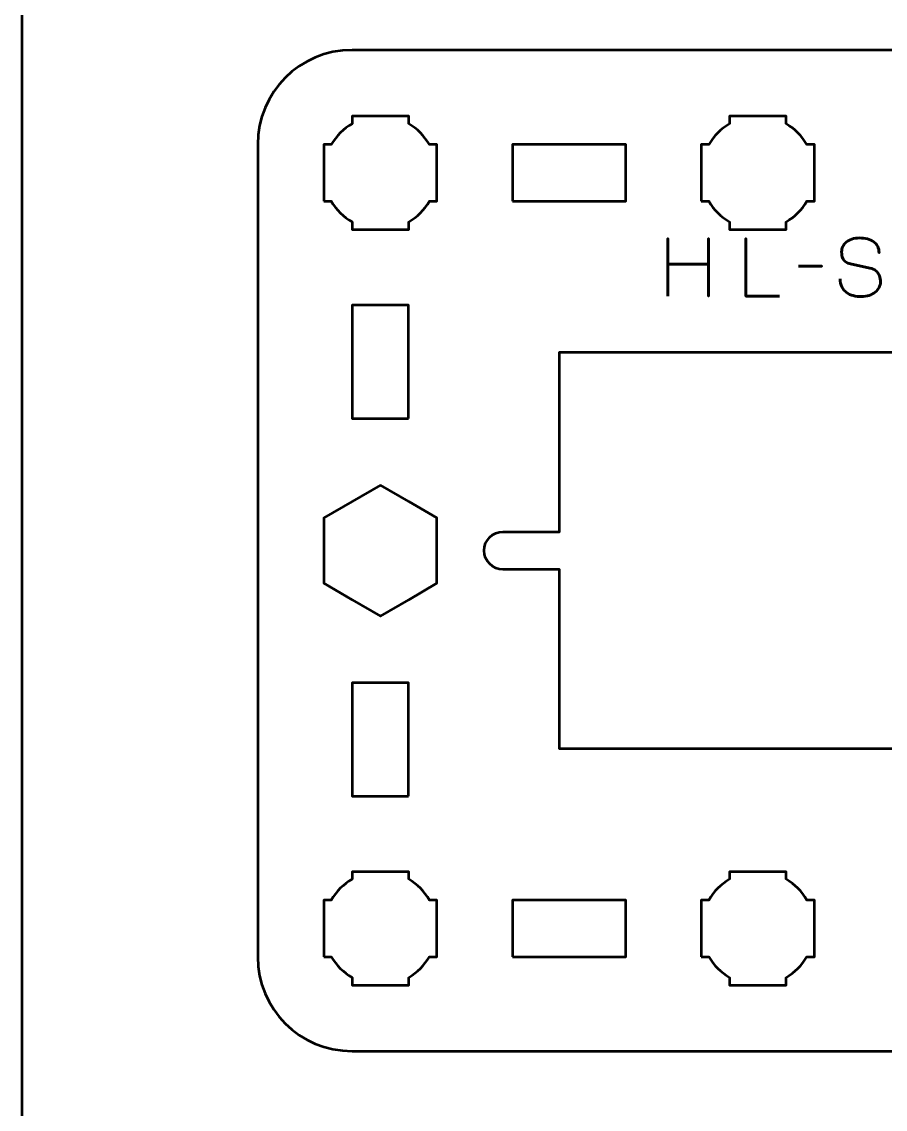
# Model space of a CAD drawing. Header units: centimetres. Extents: x -21 to 0, y -29.7 to 0.
# Drawn here: x -21 to -16.42, y -21.22 to -15.46 of the extents above; entities that cross this region are included whole.
import ezdxf

# ---------------------------------------------------------------- set-up
doc = ezdxf.new("R2010")
doc.units = ezdxf.units.CM
doc.header["$MEASUREMENT"] = 0
doc.layers.add('Layer 1', color=7, linetype='Continuous')

msp = doc.modelspace()

# ---------------------------------------------------------------- linework, layer by layer
at = {"layer": 'Layer 1', "color": 1, "lineweight": 53}
msp.add_open_spline([(-21.00003, -29.19995), (-21.00003, -29.19995), (-21.00003, -2.89992), (-21.00003, -2.89992), (-21.00003, -2.89992), (-21.00003, -2.81709), (-20.93286, -2.74992), (-20.85003, -2.74992), (-20.85003, -2.74992), (-20.7672, -2.74992), (-20.70003, -2.68275), (-20.70003, -2.59992), (-20.70003, -2.59992), (-20.70003, -2.51709), (-20.7672, -2.44992), (-20.85003, -2.44992), (-20.85003, -2.44992), (-20.93286, -2.44992), (-21.00003, -2.38275), (-21.00003, -2.29992), (-21.00003, -2.29992), (-21.00003, -2.21709), (-20.93286, -2.14992), (-20.85003, -2.14992), (-20.85003, -2.14992), (-20.7672, -2.14992), (-20.70003, -2.08275), (-20.70003, -1.99992), (-20.70003, -1.99992), (-20.70003, -1.91709), (-20.7672, -1.84992), (-20.85003, -1.84992), (-20.85003, -1.84992), (-20.93286, -1.84992), (-21.00003, -1.78275), (-21.00003, -1.69992), (-21.00003, -1.69992), (-21.00003, -1.61709), (-20.93286, -1.54992), (-20.85003, -1.54992), (-20.85003, -1.54992), (-20.7672, -1.54992), (-20.70003, -1.48275), (-20.70003, -1.39992), (-20.70003, -1.39992), (-20.70003, -1.31709), (-20.7672, -1.24992), (-20.85003, -1.24992), (-20.85003, -1.24992), (-20.93286, -1.24992), (-21.00003, -1.18275), (-21.00003, -1.09992), (-21.00003, -1.09992), (-21.00003, -1.09992), (-21.00003, -0.49992), (-21.00003, -0.49992), (-21.00003, -0.49992), (-21.00003, -0.22295), (-20.77694, 0.00004), (-20.49994, 0.00004), (-20.49994, 0.00004), (-20.49994, 0.00004), (-0.50008, 0.00004), (-0.50008, 0.00004), (-0.50008, 0.00004), (-0.22294, 0.00004), (0.00002, -0.22295), (0.00002, -0.49992), (0.00002, -0.49992), (0.00002, -0.49992), (0.00002, -29.19995), (0.00002, -29.19995), (0.00002, -29.19995), (0.00002, -29.47695), (-0.22294, -29.70004), (-0.50008, -29.70004), (-0.50008, -29.70004), (-0.50008, -29.70004), (-20.49994, -29.70004), (-20.49994, -29.70004), (-20.49994, -29.70004), (-20.77694, -29.70004), (-21.00003, -29.47695), (-21.00003, -29.19995)], degree=3, knots=[0, 0, 0, 0, 0.047619, 0.047619, 0.047619, 0.047619, 0.0952381, 0.0952381, 0.0952381, 0.0952381, 0.1428571, 0.1428571, 0.1428571, 0.1428571, 0.1904762, 0.1904762, 0.1904762, 0.1904762, 0.2380952, 0.2380952, 0.2380952, 0.2380952, 0.2857143, 0.2857143, 0.2857143, 0.2857143, 0.3333333, 0.3333333, 0.3333333, 0.3333333, 0.3809524, 0.3809524, 0.3809524, 0.3809524, 0.4285714, 0.4285714, 0.4285714, 0.4285714, 0.4761905, 0.4761905, 0.4761905, 0.4761905, 0.5238095, 0.5238095, 0.5238095, 0.5238095, 0.5714286, 0.5714286, 0.5714286, 0.5714286, 0.6190476, 0.6190476, 0.6190476, 0.6190476, 0.6666667, 0.6666667, 0.6666667, 0.6666667, 0.7142857, 0.7142857, 0.7142857, 0.7142857, 0.7619048, 0.7619048, 0.7619048, 0.7619048, 0.8095238, 0.8095238, 0.8095238, 0.8095238, 0.8571429, 0.8571429, 0.8571429, 0.8571429, 0.9047619, 0.9047619, 0.9047619, 0.9047619, 0.952381, 0.952381, 0.952381, 0.952381, 1, 1, 1, 1], dxfattribs=at)
at = {"layer": 'Layer 1', "color": 3, "lineweight": 53}
msp.add_open_spline([(-10.45004, -20.41233), (-10.45012, -20.68939), (-10.67319, -20.91227), (-10.95014, -20.91227), (-10.95014, -20.91227), (-13.71673, -20.91227), (-16.48335, -20.91227), (-19.24994, -20.91227), (-19.24994, -20.91227), (-19.52694, -20.91227), (-19.75004, -20.68918), (-19.75004, -20.41218), (-19.75004, -20.41218), (-19.75004, -20.41218), (-19.75004, -16.11232), (-19.75004, -16.11232), (-19.75004, -16.11232), (-19.75004, -15.83519), (-19.52694, -15.61223), (-19.24994, -15.61223), (-19.24994, -15.61223), (-16.48335, -15.61223), (-13.71673, -15.61223), (-10.95014, -15.61223), (-10.95014, -15.61223), (-10.67314, -15.61223), (-10.45004, -15.83532), (-10.45004, -16.11232), (-10.45004, -16.11232), (-10.45004, -16.11232), (-10.45004, -20.41233), (-10.45004, -20.41233)], degree=3, knots=[0, 0, 0, 0, 0.125, 0.125, 0.125, 0.125, 0.25, 0.25, 0.25, 0.25, 0.375, 0.375, 0.375, 0.375, 0.5, 0.5, 0.5, 0.5, 0.625, 0.625, 0.625, 0.625, 0.75, 0.75, 0.75, 0.75, 0.875, 0.875, 0.875, 0.875, 1, 1, 1, 1], dxfattribs=at)
at = {"layer": 'Layer 1', "lineweight": 53}
for points, knots in [([(-19.39999, -16.41232), (-19.39999, -16.41232), (-19.39999, -16.2638), (-19.39999, -16.2638), (-19.39999, -16.2638), (-19.39999, -16.2638), (-19.40001, -16.26225), (-19.40001, -16.26225), (-19.40001, -16.26225), (-19.40001, -16.26225), (-19.39999, -16.2607), (-19.39999, -16.2607), (-19.39999, -16.2607), (-19.39999, -16.2607), (-19.39999, -16.11232), (-19.39999, -16.11232), (-19.39999, -16.11232), (-19.39999, -16.11232), (-19.3599, -16.11232), (-19.3599, -16.11232), (-19.3599, -16.11232), (-19.33355, -16.06675), (-19.29555, -16.02877), (-19.25, -16.00241), (-19.25, -16.00241), (-19.25, -16.00241), (-19.25, -15.96232), (-19.25, -15.96232), (-19.25, -15.96232), (-19.25, -15.96232), (-19.10595, -15.96232), (-19.10595, -15.96232), (-19.10595, -15.96232), (-19.10595, -15.96232), (-19.10001, -15.96226), (-19.10001, -15.96226), (-19.10001, -15.96226), (-19.10001, -15.96226), (-19.09407, -15.96232), (-19.09407, -15.96232), (-19.09407, -15.96232), (-19.09407, -15.96232), (-18.95, -15.96232), (-18.95, -15.96232), (-18.95, -15.96232), (-18.95, -15.96232), (-18.95, -16.00239), (-18.95, -16.00239), (-18.95, -16.00239), (-18.90443, -16.02875), (-18.86644, -16.06674), (-18.8401, -16.11232), (-18.8401, -16.11232), (-18.8401, -16.11232), (-18.8, -16.11232), (-18.8, -16.11232), (-18.8, -16.11232), (-18.8, -16.11232), (-18.8, -16.41232), (-18.8, -16.41232), (-18.8, -16.41232), (-18.8, -16.41232), (-18.84019, -16.41232), (-18.84019, -16.41232), (-18.84019, -16.41232), (-18.86653, -16.45782), (-18.90449, -16.49576), (-18.95, -16.5221), (-18.95, -16.5221), (-18.95, -16.5221), (-18.95, -16.56231), (-18.95, -16.56231), (-18.95, -16.56231), (-18.95, -16.56231), (-19.25, -16.56231), (-19.25, -16.56231), (-19.25, -16.56231), (-19.25, -16.56231), (-19.25, -16.52208), (-19.25, -16.52208), (-19.25, -16.52208), (-19.2955, -16.49574), (-19.33346, -16.45781), (-19.3598, -16.41232), (-19.3598, -16.41232), (-19.3598, -16.41232), (-19.39999, -16.41232), (-19.39999, -16.41232)], [0, 0, 0, 0, 0.0454545, 0.0454545, 0.0454545, 0.0454545, 0.0909091, 0.0909091, 0.0909091, 0.0909091, 0.1363636, 0.1363636, 0.1363636, 0.1363636, 0.1818182, 0.1818182, 0.1818182, 0.1818182, 0.2272727, 0.2272727, 0.2272727, 0.2272727, 0.2727273, 0.2727273, 0.2727273, 0.2727273, 0.3181818, 0.3181818, 0.3181818, 0.3181818, 0.3636364, 0.3636364, 0.3636364, 0.3636364, 0.4090909, 0.4090909, 0.4090909, 0.4090909, 0.4545455, 0.4545455, 0.4545455, 0.4545455, 0.5, 0.5, 0.5, 0.5, 0.5454545, 0.5454545, 0.5454545, 0.5454545, 0.5909091, 0.5909091, 0.5909091, 0.5909091, 0.6363636, 0.6363636, 0.6363636, 0.6363636, 0.6818182, 0.6818182, 0.6818182, 0.6818182, 0.7272727, 0.7272727, 0.7272727, 0.7272727, 0.7727273, 0.7727273, 0.7727273, 0.7727273, 0.8181818, 0.8181818, 0.8181818, 0.8181818, 0.8636364, 0.8636364, 0.8636364, 0.8636364, 0.9090909, 0.9090909, 0.9090909, 0.9090909, 0.9545455, 0.9545455, 0.9545455, 0.9545455, 1, 1, 1, 1]), ([(-17.39999, -16.41232), (-17.39999, -16.41232), (-17.39999, -16.2638), (-17.39999, -16.2638), (-17.39999, -16.2638), (-17.39999, -16.2638), (-17.40001, -16.26225), (-17.40001, -16.26225), (-17.40001, -16.26225), (-17.40001, -16.26225), (-17.39999, -16.2607), (-17.39999, -16.2607), (-17.39999, -16.2607), (-17.39999, -16.2607), (-17.39999, -16.11232), (-17.39999, -16.11232), (-17.39999, -16.11232), (-17.39999, -16.11232), (-17.3599, -16.11232), (-17.3599, -16.11232), (-17.3599, -16.11232), (-17.33355, -16.06675), (-17.29555, -16.02877), (-17.25, -16.00241), (-17.25, -16.00241), (-17.25, -16.00241), (-17.25, -15.96232), (-17.25, -15.96232), (-17.25, -15.96232), (-17.25, -15.96232), (-17.10595, -15.96232), (-17.10595, -15.96232), (-17.10595, -15.96232), (-17.10595, -15.96232), (-17.10001, -15.96226), (-17.10001, -15.96226), (-17.10001, -15.96226), (-17.10001, -15.96226), (-17.09407, -15.96232), (-17.09407, -15.96232), (-17.09407, -15.96232), (-17.09407, -15.96232), (-16.95, -15.96232), (-16.95, -15.96232), (-16.95, -15.96232), (-16.95, -15.96232), (-16.95, -16.00239), (-16.95, -16.00239), (-16.95, -16.00239), (-16.90443, -16.02875), (-16.86644, -16.06674), (-16.8401, -16.11232), (-16.8401, -16.11232), (-16.8401, -16.11232), (-16.8, -16.11232), (-16.8, -16.11232), (-16.8, -16.11232), (-16.8, -16.11232), (-16.8, -16.41232), (-16.8, -16.41232), (-16.8, -16.41232), (-16.8, -16.41232), (-16.84019, -16.41232), (-16.84019, -16.41232), (-16.84019, -16.41232), (-16.86653, -16.45782), (-16.90449, -16.49576), (-16.95, -16.5221), (-16.95, -16.5221), (-16.95, -16.5221), (-16.95, -16.56231), (-16.95, -16.56231), (-16.95, -16.56231), (-16.95, -16.56231), (-17.25, -16.56231), (-17.25, -16.56231), (-17.25, -16.56231), (-17.25, -16.56231), (-17.25, -16.52208), (-17.25, -16.52208), (-17.25, -16.52208), (-17.2955, -16.49574), (-17.33346, -16.45781), (-17.3598, -16.41232), (-17.3598, -16.41232), (-17.3598, -16.41232), (-17.39999, -16.41232), (-17.39999, -16.41232)], [0, 0, 0, 0, 0.0454545, 0.0454545, 0.0454545, 0.0454545, 0.0909091, 0.0909091, 0.0909091, 0.0909091, 0.1363636, 0.1363636, 0.1363636, 0.1363636, 0.1818182, 0.1818182, 0.1818182, 0.1818182, 0.2272727, 0.2272727, 0.2272727, 0.2272727, 0.2727273, 0.2727273, 0.2727273, 0.2727273, 0.3181818, 0.3181818, 0.3181818, 0.3181818, 0.3636364, 0.3636364, 0.3636364, 0.3636364, 0.4090909, 0.4090909, 0.4090909, 0.4090909, 0.4545455, 0.4545455, 0.4545455, 0.4545455, 0.5, 0.5, 0.5, 0.5, 0.5454545, 0.5454545, 0.5454545, 0.5454545, 0.5909091, 0.5909091, 0.5909091, 0.5909091, 0.6363636, 0.6363636, 0.6363636, 0.6363636, 0.6818182, 0.6818182, 0.6818182, 0.6818182, 0.7272727, 0.7272727, 0.7272727, 0.7272727, 0.7727273, 0.7727273, 0.7727273, 0.7727273, 0.8181818, 0.8181818, 0.8181818, 0.8181818, 0.8636364, 0.8636364, 0.8636364, 0.8636364, 0.9090909, 0.9090909, 0.9090909, 0.9090909, 0.9545455, 0.9545455, 0.9545455, 0.9545455, 1, 1, 1, 1]), ([(-18.39999, -16.41232), (-18.39999, -16.41232), (-18.39999, -16.11232), (-18.39999, -16.11232), (-18.39999, -16.11232), (-18.39999, -16.11232), (-17.8, -16.11232), (-17.8, -16.11232), (-17.8, -16.11232), (-17.8, -16.11232), (-17.8, -16.41232), (-17.8, -16.41232), (-17.8, -16.41232), (-17.8, -16.41232), (-18.39999, -16.41232), (-18.39999, -16.41232)], [0, 0, 0, 0, 0.25, 0.25, 0.25, 0.25, 0.5, 0.5, 0.5, 0.5, 0.75, 0.75, 0.75, 0.75, 1, 1, 1, 1]), ([(-18.95009, -17.56232), (-18.95009, -17.56232), (-19.2501, -17.56232), (-19.2501, -17.56232), (-19.2501, -17.56232), (-19.2501, -17.56232), (-19.2501, -16.96233), (-19.2501, -16.96233), (-19.2501, -16.96233), (-19.2501, -16.96233), (-18.95009, -16.96233), (-18.95009, -16.96233), (-18.95009, -16.96233), (-18.95009, -16.96233), (-18.95009, -17.56232), (-18.95009, -17.56232)], [0, 0, 0, 0, 0.25, 0.25, 0.25, 0.25, 0.5, 0.5, 0.5, 0.5, 0.75, 0.75, 0.75, 0.75, 1, 1, 1, 1]), ([(-17.10004, -19.31223), (-16.03655, -19.31224), (-15.25488, -19.31225), (-14.05004, -19.31225), (-14.05004, -19.31225), (-14.05004, -19.31225), (-14.05004, -18.36223), (-14.05004, -18.36223), (-14.05004, -18.36223), (-14.05004, -18.36223), (-13.74999, -18.36223), (-13.74999, -18.36223), (-13.74999, -18.36223), (-13.69478, -18.36223), (-13.64999, -18.31744), (-13.64999, -18.26223), (-13.64999, -18.26223), (-13.64999, -18.20702), (-13.69478, -18.16223), (-13.74999, -18.16223), (-13.74999, -18.16223), (-13.74999, -18.16223), (-14.05004, -18.16223), (-14.05004, -18.16223), (-14.05004, -18.16223), (-14.05004, -18.16223), (-14.05004, -17.21226), (-14.05004, -17.21226), (-14.05004, -17.21226), (-15.25485, -17.21226), (-16.03656, -17.21225), (-17.10004, -17.21225), (-17.10004, -17.21225), (-17.10004, -17.21225), (-18.15004, -17.21225), (-18.15004, -17.21225), (-18.15004, -17.21225), (-18.15004, -17.21225), (-18.15004, -18.16227), (-18.15004, -18.16227), (-18.15004, -18.16227), (-18.15004, -18.16227), (-18.45009, -18.16227), (-18.45009, -18.16227), (-18.45009, -18.16227), (-18.5053, -18.16227), (-18.55009, -18.20706), (-18.55009, -18.26227), (-18.55009, -18.26227), (-18.55009, -18.31748), (-18.5053, -18.36227), (-18.45009, -18.36227), (-18.45009, -18.36227), (-18.45009, -18.36227), (-18.15004, -18.36227), (-18.15004, -18.36227), (-18.15004, -18.36227), (-18.15004, -18.36227), (-18.15004, -19.31224), (-18.15004, -19.31224), (-18.15004, -19.31224), (-18.15004, -19.31224), (-17.10004, -19.31223), (-17.10004, -19.31223)], [0, 0, 0, 0, 0.0625, 0.0625, 0.0625, 0.0625, 0.125, 0.125, 0.125, 0.125, 0.1875, 0.1875, 0.1875, 0.1875, 0.25, 0.25, 0.25, 0.25, 0.3125, 0.3125, 0.3125, 0.3125, 0.375, 0.375, 0.375, 0.375, 0.4375, 0.4375, 0.4375, 0.4375, 0.5, 0.5, 0.5, 0.5, 0.5625, 0.5625, 0.5625, 0.5625, 0.625, 0.625, 0.625, 0.625, 0.6875, 0.6875, 0.6875, 0.6875, 0.75, 0.75, 0.75, 0.75, 0.8125, 0.8125, 0.8125, 0.8125, 0.875, 0.875, 0.875, 0.875, 0.9375, 0.9375, 0.9375, 0.9375, 1, 1, 1, 1]), ([(-19.1, -17.91587), (-19.1, -17.91587), (-18.94999, -18.00247), (-18.94999, -18.00247), (-18.94999, -18.00247), (-18.94999, -18.00247), (-18.8, -18.08907), (-18.8, -18.08907), (-18.8, -18.08907), (-18.8, -18.08907), (-18.8, -18.26228), (-18.8, -18.26228), (-18.8, -18.26228), (-18.8, -18.26228), (-18.8, -18.43549), (-18.8, -18.43549), (-18.8, -18.43549), (-18.8, -18.43549), (-18.94999, -18.52209), (-18.94999, -18.52209), (-18.94999, -18.52209), (-18.94999, -18.52209), (-19.1, -18.60869), (-19.1, -18.60869), (-19.1, -18.60869), (-19.1, -18.60869), (-19.25001, -18.52209), (-19.25001, -18.52209), (-19.25001, -18.52209), (-19.25001, -18.52209), (-19.4, -18.43549), (-19.4, -18.43549), (-19.4, -18.43549), (-19.4, -18.43549), (-19.4, -18.26228), (-19.4, -18.26228), (-19.4, -18.26228), (-19.4, -18.26228), (-19.4, -18.08907), (-19.4, -18.08907), (-19.4, -18.08907), (-19.4, -18.08907), (-19.25001, -18.00247), (-19.25001, -18.00247), (-19.25001, -18.00247), (-19.25001, -18.00247), (-19.1, -17.91587), (-19.1, -17.91587)], [0, 0, 0, 0, 0.0833333, 0.0833333, 0.0833333, 0.0833333, 0.1666667, 0.1666667, 0.1666667, 0.1666667, 0.25, 0.25, 0.25, 0.25, 0.3333333, 0.3333333, 0.3333333, 0.3333333, 0.4166667, 0.4166667, 0.4166667, 0.4166667, 0.5, 0.5, 0.5, 0.5, 0.5833333, 0.5833333, 0.5833333, 0.5833333, 0.6666667, 0.6666667, 0.6666667, 0.6666667, 0.75, 0.75, 0.75, 0.75, 0.8333333, 0.8333333, 0.8333333, 0.8333333, 0.9166667, 0.9166667, 0.9166667, 0.9166667, 1, 1, 1, 1]), ([(-18.95009, -19.56232), (-18.95009, -19.56232), (-19.2501, -19.56232), (-19.2501, -19.56232), (-19.2501, -19.56232), (-19.2501, -19.56232), (-19.2501, -18.96233), (-19.2501, -18.96233), (-19.2501, -18.96233), (-19.2501, -18.96233), (-18.95009, -18.96233), (-18.95009, -18.96233), (-18.95009, -18.96233), (-18.95009, -18.96233), (-18.95009, -19.56232), (-18.95009, -19.56232)], [0, 0, 0, 0, 0.25, 0.25, 0.25, 0.25, 0.5, 0.5, 0.5, 0.5, 0.75, 0.75, 0.75, 0.75, 1, 1, 1, 1]), ([(-19.39999, -20.41232), (-19.39999, -20.41232), (-19.39999, -20.2638), (-19.39999, -20.2638), (-19.39999, -20.2638), (-19.39999, -20.2638), (-19.40001, -20.26225), (-19.40001, -20.26225), (-19.40001, -20.26225), (-19.40001, -20.26225), (-19.39999, -20.2607), (-19.39999, -20.2607), (-19.39999, -20.2607), (-19.39999, -20.2607), (-19.39999, -20.11232), (-19.39999, -20.11232), (-19.39999, -20.11232), (-19.39999, -20.11232), (-19.3599, -20.11232), (-19.3599, -20.11232), (-19.3599, -20.11232), (-19.33355, -20.06675), (-19.29555, -20.02877), (-19.25, -20.00241), (-19.25, -20.00241), (-19.25, -20.00241), (-19.25, -19.96232), (-19.25, -19.96232), (-19.25, -19.96232), (-19.25, -19.96232), (-19.10595, -19.96232), (-19.10595, -19.96232), (-19.10595, -19.96232), (-19.10595, -19.96232), (-19.10001, -19.96226), (-19.10001, -19.96226), (-19.10001, -19.96226), (-19.10001, -19.96226), (-19.09407, -19.96232), (-19.09407, -19.96232), (-19.09407, -19.96232), (-19.09407, -19.96232), (-18.95, -19.96232), (-18.95, -19.96232), (-18.95, -19.96232), (-18.95, -19.96232), (-18.95, -20.00239), (-18.95, -20.00239), (-18.95, -20.00239), (-18.90443, -20.02875), (-18.86644, -20.06674), (-18.8401, -20.11232), (-18.8401, -20.11232), (-18.8401, -20.11232), (-18.8, -20.11232), (-18.8, -20.11232), (-18.8, -20.11232), (-18.8, -20.11232), (-18.8, -20.41232), (-18.8, -20.41232), (-18.8, -20.41232), (-18.8, -20.41232), (-18.84019, -20.41232), (-18.84019, -20.41232), (-18.84019, -20.41232), (-18.86653, -20.45782), (-18.90449, -20.49576), (-18.95, -20.5221), (-18.95, -20.5221), (-18.95, -20.5221), (-18.95, -20.56231), (-18.95, -20.56231), (-18.95, -20.56231), (-18.95, -20.56231), (-19.25, -20.56231), (-19.25, -20.56231), (-19.25, -20.56231), (-19.25, -20.56231), (-19.25, -20.52208), (-19.25, -20.52208), (-19.25, -20.52208), (-19.2955, -20.49574), (-19.33346, -20.45781), (-19.3598, -20.41232), (-19.3598, -20.41232), (-19.3598, -20.41232), (-19.39999, -20.41232), (-19.39999, -20.41232)], [0, 0, 0, 0, 0.0454545, 0.0454545, 0.0454545, 0.0454545, 0.0909091, 0.0909091, 0.0909091, 0.0909091, 0.1363636, 0.1363636, 0.1363636, 0.1363636, 0.1818182, 0.1818182, 0.1818182, 0.1818182, 0.2272727, 0.2272727, 0.2272727, 0.2272727, 0.2727273, 0.2727273, 0.2727273, 0.2727273, 0.3181818, 0.3181818, 0.3181818, 0.3181818, 0.3636364, 0.3636364, 0.3636364, 0.3636364, 0.4090909, 0.4090909, 0.4090909, 0.4090909, 0.4545455, 0.4545455, 0.4545455, 0.4545455, 0.5, 0.5, 0.5, 0.5, 0.5454545, 0.5454545, 0.5454545, 0.5454545, 0.5909091, 0.5909091, 0.5909091, 0.5909091, 0.6363636, 0.6363636, 0.6363636, 0.6363636, 0.6818182, 0.6818182, 0.6818182, 0.6818182, 0.7272727, 0.7272727, 0.7272727, 0.7272727, 0.7727273, 0.7727273, 0.7727273, 0.7727273, 0.8181818, 0.8181818, 0.8181818, 0.8181818, 0.8636364, 0.8636364, 0.8636364, 0.8636364, 0.9090909, 0.9090909, 0.9090909, 0.9090909, 0.9545455, 0.9545455, 0.9545455, 0.9545455, 1, 1, 1, 1]), ([(-17.39999, -20.41232), (-17.39999, -20.41232), (-17.39999, -20.2638), (-17.39999, -20.2638), (-17.39999, -20.2638), (-17.39999, -20.2638), (-17.40001, -20.26225), (-17.40001, -20.26225), (-17.40001, -20.26225), (-17.40001, -20.26225), (-17.39999, -20.2607), (-17.39999, -20.2607), (-17.39999, -20.2607), (-17.39999, -20.2607), (-17.39999, -20.11232), (-17.39999, -20.11232), (-17.39999, -20.11232), (-17.39999, -20.11232), (-17.3599, -20.11232), (-17.3599, -20.11232), (-17.3599, -20.11232), (-17.33355, -20.06675), (-17.29555, -20.02877), (-17.25, -20.00241), (-17.25, -20.00241), (-17.25, -20.00241), (-17.25, -19.96232), (-17.25, -19.96232), (-17.25, -19.96232), (-17.25, -19.96232), (-17.10595, -19.96232), (-17.10595, -19.96232), (-17.10595, -19.96232), (-17.10595, -19.96232), (-17.10001, -19.96226), (-17.10001, -19.96226), (-17.10001, -19.96226), (-17.10001, -19.96226), (-17.09407, -19.96232), (-17.09407, -19.96232), (-17.09407, -19.96232), (-17.09407, -19.96232), (-16.95, -19.96232), (-16.95, -19.96232), (-16.95, -19.96232), (-16.95, -19.96232), (-16.95, -20.00239), (-16.95, -20.00239), (-16.95, -20.00239), (-16.90443, -20.02875), (-16.86644, -20.06674), (-16.8401, -20.11232), (-16.8401, -20.11232), (-16.8401, -20.11232), (-16.8, -20.11232), (-16.8, -20.11232), (-16.8, -20.11232), (-16.8, -20.11232), (-16.8, -20.41232), (-16.8, -20.41232), (-16.8, -20.41232), (-16.8, -20.41232), (-16.84019, -20.41232), (-16.84019, -20.41232), (-16.84019, -20.41232), (-16.86653, -20.45782), (-16.90449, -20.49576), (-16.95, -20.5221), (-16.95, -20.5221), (-16.95, -20.5221), (-16.95, -20.56231), (-16.95, -20.56231), (-16.95, -20.56231), (-16.95, -20.56231), (-17.25, -20.56231), (-17.25, -20.56231), (-17.25, -20.56231), (-17.25, -20.56231), (-17.25, -20.52208), (-17.25, -20.52208), (-17.25, -20.52208), (-17.2955, -20.49574), (-17.33346, -20.45781), (-17.3598, -20.41232), (-17.3598, -20.41232), (-17.3598, -20.41232), (-17.39999, -20.41232), (-17.39999, -20.41232)], [0, 0, 0, 0, 0.0454545, 0.0454545, 0.0454545, 0.0454545, 0.0909091, 0.0909091, 0.0909091, 0.0909091, 0.1363636, 0.1363636, 0.1363636, 0.1363636, 0.1818182, 0.1818182, 0.1818182, 0.1818182, 0.2272727, 0.2272727, 0.2272727, 0.2272727, 0.2727273, 0.2727273, 0.2727273, 0.2727273, 0.3181818, 0.3181818, 0.3181818, 0.3181818, 0.3636364, 0.3636364, 0.3636364, 0.3636364, 0.4090909, 0.4090909, 0.4090909, 0.4090909, 0.4545455, 0.4545455, 0.4545455, 0.4545455, 0.5, 0.5, 0.5, 0.5, 0.5454545, 0.5454545, 0.5454545, 0.5454545, 0.5909091, 0.5909091, 0.5909091, 0.5909091, 0.6363636, 0.6363636, 0.6363636, 0.6363636, 0.6818182, 0.6818182, 0.6818182, 0.6818182, 0.7272727, 0.7272727, 0.7272727, 0.7272727, 0.7727273, 0.7727273, 0.7727273, 0.7727273, 0.8181818, 0.8181818, 0.8181818, 0.8181818, 0.8636364, 0.8636364, 0.8636364, 0.8636364, 0.9090909, 0.9090909, 0.9090909, 0.9090909, 0.9545455, 0.9545455, 0.9545455, 0.9545455, 1, 1, 1, 1]), ([(-18.39999, -20.41218), (-18.39999, -20.41218), (-18.39999, -20.11217), (-18.39999, -20.11217), (-18.39999, -20.11217), (-18.39999, -20.11217), (-17.8, -20.11217), (-17.8, -20.11217), (-17.8, -20.11217), (-17.8, -20.11217), (-17.8, -20.41218), (-17.8, -20.41218), (-17.8, -20.41218), (-17.8, -20.41218), (-18.39999, -20.41218), (-18.39999, -20.41218)], [0, 0, 0, 0, 0.25, 0.25, 0.25, 0.25, 0.5, 0.5, 0.5, 0.5, 0.75, 0.75, 0.75, 0.75, 1, 1, 1, 1])]:
    msp.add_open_spline(points, degree=3, knots=knots, dxfattribs=at)
at = {"layer": 'Layer 1', "color": 5, "lineweight": 53}
for points, knots in [([(-17.57733, -16.91509), (-17.57733, -16.91509), (-17.57733, -16.74618), (-17.57733, -16.74618), (-17.57733, -16.74618), (-17.57733, -16.74618), (-17.36186, -16.74618), (-17.36186, -16.74618), (-17.36186, -16.74618), (-17.36186, -16.74618), (-17.36186, -16.91509), (-17.36186, -16.91509), (-17.36186, -16.91509), (-17.36186, -16.91509), (-17.36186, -16.61029), (-17.36186, -16.61029), (-17.36186, -16.61029), (-17.36186, -16.61029), (-17.36186, -16.74618), (-17.36186, -16.74618), (-17.36186, -16.74618), (-17.36186, -16.74618), (-17.57733, -16.74618), (-17.57733, -16.74618), (-17.57733, -16.74618), (-17.57733, -16.74618), (-17.57733, -16.61029), (-17.57733, -16.61029), (-17.57733, -16.61029), (-17.57733, -16.61029), (-17.57733, -16.91509), (-17.57733, -16.91509)], [0, 0, 0, 0, 0.125, 0.125, 0.125, 0.125, 0.25, 0.25, 0.25, 0.25, 0.375, 0.375, 0.375, 0.375, 0.5, 0.5, 0.5, 0.5, 0.625, 0.625, 0.625, 0.625, 0.75, 0.75, 0.75, 0.75, 0.875, 0.875, 0.875, 0.875, 1, 1, 1, 1]), ([(-16.98594, -16.91509), (-16.98594, -16.91509), (-17.16416, -16.91509), (-17.16416, -16.91509), (-17.16416, -16.91509), (-17.16416, -16.91509), (-17.16416, -16.60987), (-17.16416, -16.60987), (-17.16416, -16.60987), (-17.16416, -16.60987), (-17.16416, -16.91509), (-17.16416, -16.91509), (-17.16416, -16.91509), (-17.16416, -16.91509), (-16.98594, -16.91509), (-16.98594, -16.91509)], [0, 0, 0, 0, 0.25, 0.25, 0.25, 0.25, 0.5, 0.5, 0.5, 0.5, 0.75, 0.75, 0.75, 0.75, 1, 1, 1, 1]), ([(-16.66379, -16.8228), (-16.66365, -16.83967), (-16.66069, -16.85413), (-16.65476, -16.8662), (-16.65476, -16.8662), (-16.6489, -16.87819), (-16.64072, -16.888), (-16.63042, -16.89562), (-16.63042, -16.89562), (-16.62005, -16.90317), (-16.60812, -16.90874), (-16.59465, -16.91234), (-16.59465, -16.91234), (-16.58124, -16.91587), (-16.56685, -16.91763), (-16.55161, -16.91763), (-16.55161, -16.91763), (-16.53623, -16.91756), (-16.5224, -16.9153), (-16.51005, -16.911), (-16.51005, -16.911), (-16.49777, -16.90669), (-16.48726, -16.90091), (-16.47844, -16.89364), (-16.47844, -16.89364), (-16.46969, -16.88637), (-16.46292, -16.87826), (-16.45812, -16.86923), (-16.45812, -16.86923), (-16.45332, -16.8602), (-16.45078, -16.85096), (-16.45043, -16.84143), (-16.45043, -16.84143), (-16.45001, -16.82894), (-16.45184, -16.81751), (-16.45586, -16.80721), (-16.45586, -16.80721), (-16.45989, -16.79691), (-16.4661, -16.7883), (-16.47449, -16.78125), (-16.47449, -16.78125), (-16.48282, -16.77419), (-16.49333, -16.76925), (-16.50589, -16.7665), (-16.50589, -16.7665), (-16.50589, -16.7665), (-16.6096, -16.74406), (-16.6096, -16.74406), (-16.6096, -16.74406), (-16.61934, -16.74202), (-16.62774, -16.73856), (-16.63465, -16.73376), (-16.63465, -16.73376), (-16.64157, -16.7289), (-16.64693, -16.72219), (-16.6506, -16.71358), (-16.6506, -16.71358), (-16.65427, -16.70505), (-16.65617, -16.69418), (-16.65617, -16.68099), (-16.65617, -16.68099), (-16.65617, -16.67097), (-16.65412, -16.66152), (-16.64996, -16.65263), (-16.64996, -16.65263), (-16.64587, -16.64374), (-16.6398, -16.6359), (-16.63183, -16.62899), (-16.63183, -16.62899), (-16.62386, -16.62215), (-16.61398, -16.61678), (-16.60227, -16.6129), (-16.60227, -16.6129), (-16.59048, -16.60895), (-16.57701, -16.60698), (-16.56177, -16.60691), (-16.56177, -16.60691), (-16.54646, -16.60691), (-16.53242, -16.60867), (-16.51958, -16.6122), (-16.51958, -16.6122), (-16.50681, -16.61573), (-16.49573, -16.62081), (-16.48642, -16.62758), (-16.48642, -16.62758), (-16.4771, -16.63435), (-16.46991, -16.64268), (-16.46497, -16.65241), (-16.46497, -16.65241), (-16.46003, -16.66222), (-16.4577, -16.67344), (-16.45805, -16.68607), (-16.45805, -16.68607), (-16.4577, -16.67344), (-16.46003, -16.66222), (-16.46497, -16.65241), (-16.46497, -16.65241), (-16.46991, -16.64268), (-16.4771, -16.63435), (-16.48642, -16.62758), (-16.48642, -16.62758), (-16.49573, -16.62081), (-16.50681, -16.61573), (-16.51958, -16.6122), (-16.51958, -16.6122), (-16.53242, -16.60867), (-16.54646, -16.60691), (-16.56177, -16.60691), (-16.56177, -16.60691), (-16.57701, -16.60698), (-16.59048, -16.60895), (-16.60227, -16.6129), (-16.60227, -16.6129), (-16.61398, -16.61678), (-16.62386, -16.62215), (-16.63183, -16.62899), (-16.63183, -16.62899), (-16.6398, -16.6359), (-16.64587, -16.64374), (-16.64996, -16.65263), (-16.64996, -16.65263), (-16.65412, -16.66152), (-16.65617, -16.67097), (-16.65617, -16.68099), (-16.65617, -16.68099), (-16.65617, -16.69418), (-16.65434, -16.70505), (-16.65081, -16.71351), (-16.65081, -16.71351), (-16.64721, -16.72205), (-16.64192, -16.72868), (-16.635, -16.73355), (-16.635, -16.73355), (-16.62809, -16.73835), (-16.61962, -16.74188), (-16.6096, -16.74406), (-16.6096, -16.74406), (-16.6096, -16.74406), (-16.50589, -16.7665), (-16.50589, -16.7665), (-16.50589, -16.7665), (-16.49305, -16.76925), (-16.48246, -16.77419), (-16.47414, -16.78125), (-16.47414, -16.78125), (-16.46574, -16.7883), (-16.4596, -16.79691), (-16.45565, -16.80721), (-16.45565, -16.80721), (-16.45177, -16.81751), (-16.45001, -16.82894), (-16.45043, -16.84143), (-16.45043, -16.84143), (-16.45078, -16.85096), (-16.45332, -16.8602), (-16.45812, -16.86923), (-16.45812, -16.86923), (-16.46292, -16.87826), (-16.46969, -16.88637), (-16.47844, -16.89364), (-16.47844, -16.89364), (-16.48726, -16.90091), (-16.49777, -16.90669), (-16.51005, -16.911), (-16.51005, -16.911), (-16.5224, -16.9153), (-16.53623, -16.91756), (-16.55161, -16.91763), (-16.55161, -16.91763), (-16.56685, -16.91763), (-16.58124, -16.91587), (-16.59465, -16.91234), (-16.59465, -16.91234), (-16.60812, -16.90874), (-16.62005, -16.90317), (-16.63042, -16.89562), (-16.63042, -16.89562), (-16.64072, -16.888), (-16.6489, -16.87819), (-16.65476, -16.8662), (-16.65476, -16.8662), (-16.66069, -16.85413), (-16.66365, -16.83967), (-16.66379, -16.8228)], [0, 0, 0, 0, 0.0217391, 0.0217391, 0.0217391, 0.0217391, 0.0434783, 0.0434783, 0.0434783, 0.0434783, 0.0652174, 0.0652174, 0.0652174, 0.0652174, 0.0869565, 0.0869565, 0.0869565, 0.0869565, 0.1086957, 0.1086957, 0.1086957, 0.1086957, 0.1304348, 0.1304348, 0.1304348, 0.1304348, 0.1521739, 0.1521739, 0.1521739, 0.1521739, 0.173913, 0.173913, 0.173913, 0.173913, 0.1956522, 0.1956522, 0.1956522, 0.1956522, 0.2173913, 0.2173913, 0.2173913, 0.2173913, 0.2391304, 0.2391304, 0.2391304, 0.2391304, 0.2608696, 0.2608696, 0.2608696, 0.2608696, 0.2826087, 0.2826087, 0.2826087, 0.2826087, 0.3043478, 0.3043478, 0.3043478, 0.3043478, 0.326087, 0.326087, 0.326087, 0.326087, 0.3478261, 0.3478261, 0.3478261, 0.3478261, 0.3695652, 0.3695652, 0.3695652, 0.3695652, 0.3913043, 0.3913043, 0.3913043, 0.3913043, 0.4130435, 0.4130435, 0.4130435, 0.4130435, 0.4347826, 0.4347826, 0.4347826, 0.4347826, 0.4565217, 0.4565217, 0.4565217, 0.4565217, 0.4782609, 0.4782609, 0.4782609, 0.4782609, 0.5, 0.5, 0.5, 0.5, 0.5217391, 0.5217391, 0.5217391, 0.5217391, 0.5434783, 0.5434783, 0.5434783, 0.5434783, 0.5652174, 0.5652174, 0.5652174, 0.5652174, 0.5869565, 0.5869565, 0.5869565, 0.5869565, 0.6086957, 0.6086957, 0.6086957, 0.6086957, 0.6304348, 0.6304348, 0.6304348, 0.6304348, 0.6521739, 0.6521739, 0.6521739, 0.6521739, 0.673913, 0.673913, 0.673913, 0.673913, 0.6956522, 0.6956522, 0.6956522, 0.6956522, 0.7173913, 0.7173913, 0.7173913, 0.7173913, 0.7391304, 0.7391304, 0.7391304, 0.7391304, 0.7608696, 0.7608696, 0.7608696, 0.7608696, 0.7826087, 0.7826087, 0.7826087, 0.7826087, 0.8043478, 0.8043478, 0.8043478, 0.8043478, 0.826087, 0.826087, 0.826087, 0.826087, 0.8478261, 0.8478261, 0.8478261, 0.8478261, 0.8695652, 0.8695652, 0.8695652, 0.8695652, 0.8913043, 0.8913043, 0.8913043, 0.8913043, 0.9130435, 0.9130435, 0.9130435, 0.9130435, 0.9347826, 0.9347826, 0.9347826, 0.9347826, 0.9565217, 0.9565217, 0.9565217, 0.9565217, 0.9782609, 0.9782609, 0.9782609, 0.9782609, 1, 1, 1, 1]), ([(-16.88392, -16.75549), (-16.88392, -16.75549), (-16.76073, -16.75549), (-16.76073, -16.75549), (-16.76073, -16.75549), (-16.76073, -16.75549), (-16.88392, -16.75549), (-16.88392, -16.75549)], [0, 0, 0, 0, 0.5, 0.5, 0.5, 0.5, 1, 1, 1, 1])]:
    msp.add_open_spline(points, degree=3, knots=knots, dxfattribs=at)

doc.saveas('drawing.dxf')
